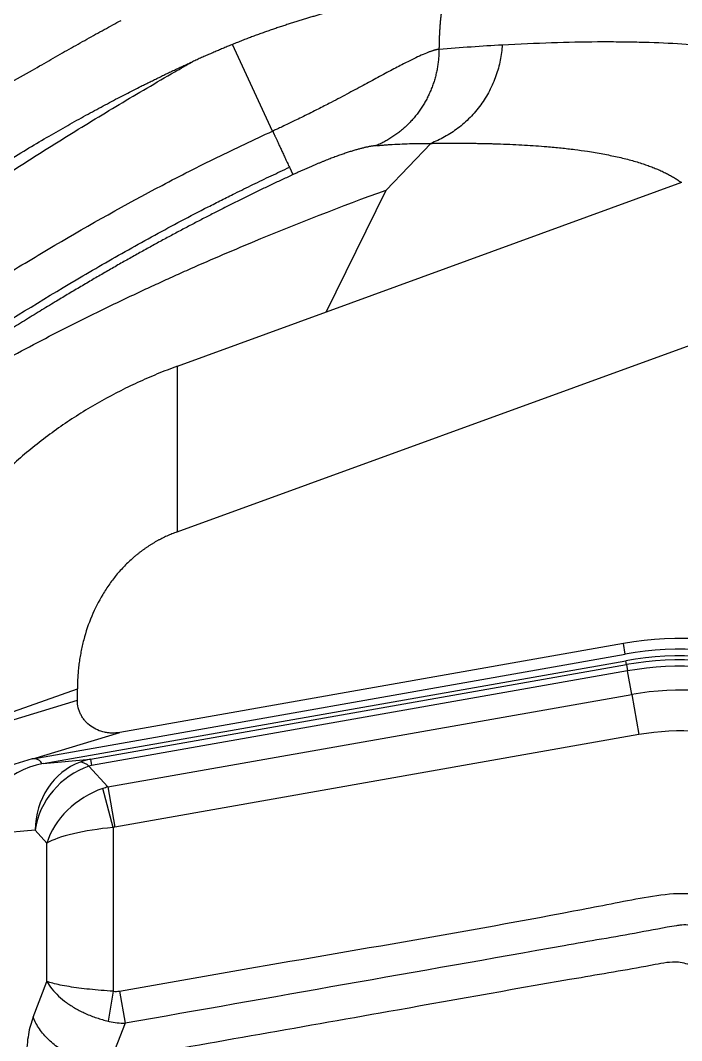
# Model space of a CAD drawing. Extents: x 412 to 492, y 622 to 766.
# Drawn here: x 478.9 to 483.74, y 689.96 to 697.42 of the extents above; entities that cross this region are included whole.
import ezdxf

# ---------------------------------------------------------------- set-up
doc = ezdxf.new("R2010")
doc.units = 0
doc.header["$MEASUREMENT"] = 0
doc.layers.add('1', color=4, linetype='Continuous')
doc.layers.add('GEOMETRY', color=4, linetype='Continuous', lineweight=25)

# ---------------------------------------------------------------- blocks, each defined once
blk = doc.blocks.new('2024 Beam 220V LL')
at = {"layer": 'GEOMETRY'}
for p, q in [((68.7921, 53.8532), (68.4986, 54.487)), ((69.6226, 53.4227), (69.9488, 53.7636)), ((68.9146, 53.589), (68.9409, 53.5351)), ((71.7843, 53.4771), (69.1841, 52.5307)), ((69.1841, 52.5307), (69.6226, 53.4227)), ((69.1841, 52.5307), (68.093, 52.1335)), ((68.093, 50.9233), (72.3285, 52.465)), ((68.093, 52.1335), (68.093, 50.9233)), ((71.3585, 50.1065), (67.673, 49.4567)), ((71.3722, 50.0291), (71.3585, 50.1065)), ((67.038, 49.2649), (71.3722, 50.0291)), ((67.1126, 49.2289), (71.3762, 49.9807)), ((71.3812, 49.9525), (71.3762, 49.9807)), ((67.4588, 49.2609), (71.3812, 49.9525)), ((71.3893, 49.9067), (67.4669, 49.215)), ((71.3812, 49.9525), (71.3893, 49.9067)), ((71.4197, 49.7342), (71.3893, 49.9067)), ((65.8821, 49.2524), (67.3637, 49.7749)), ((67.3637, 49.6917), (67.3637, 49.7751)), ((65.8822, 49.2443), (67.3637, 49.6917)), ((67.5859, 49.0582), (71.4197, 49.7342)), ((71.4197, 49.7342), (71.4714, 49.4407)), ((67.038, 49.2649), (67.673, 49.4567)), ((71.4714, 49.4407), (67.6376, 48.7647)), ((67.0328, 49.264), (66.1961, 49.0113)), ((67.1126, 49.2289), (67.4588, 49.2609)), ((67.4588, 49.2609), (67.4669, 49.215)), ((67.4477, 49.21), (67.5859, 49.0582)), ((67.6242, 48.7618), (67.5508, 49.0475)), ((67.5859, 49.0582), (67.6376, 48.7647)), ((67.0542, 48.7431), (66.6414, 48.7049)), ((67.1408, 48.648), (67.0542, 48.7431)), ((67.6242, 48.7618), (67.6242, 47.565)), ((67.1408, 47.6364), (67.1408, 48.648)), ((67.0391, 47.3746), (67.1408, 47.6364)), ((67.6242, 47.565), (67.5889, 47.3457)), ((67.6705, 47.5657), (67.712, 47.3306)), ((67.712, 47.3306), (67.601, 47.0449))]:
    blk.add_line(p, q, dxfattribs=at)
for centre, radius, start, end in [((71.7928, 47.6438), 2.5007, 44.9999, 100), ((71.7928, 47.6438), 2.4221, 44.9999, 100), ((71.7883, 47.6438), 2.3729, 44.9999, 100), ((71.7883, 47.6438), 2.3443, 44.9999, 100), ((71.7883, 47.6438), 2.2977, 44.9999, 100), ((71.7883, 47.6438), 2.1226, 44.9999, 100), ((71.7883, 47.6438), 1.8246, 44.9999, 100), ((67.3761, 49.1417), 0.099, 43.6486, 85.22169)]:
    blk.add_arc(centre, radius, start, end, dxfattribs=at)
for centre, major_axis, ratio, start_param, end_param in [((67.2115, 48.7129), (-0.568, -0.0526), 0.920287, 4.801709, 6.198207), ((67.5377, 48.7431), (0.0229, 0.5252), 0.919446, 0.370167, 1.61079), ((67.6583, 48.7542), (0.4418, -0.3689), 0.813707, 2.55044, 2.706314), ((67.5377, 48.7431), (0.3582, 0.3844), 0.864326, 1.008189, 2.248811), ((67.597, 49.1021), (0.183, -0.0797), 0.456183, 2.538885, 2.69476), ((67.6242, 48.648), (0.4577, 0.2674), 0.746474, 1.307149, 2.477496), ((67.7036, 48.5607), (0.3883, 0.3533), 0.966078, 1.079499, 1.149774), ((67.6242, 48.648), (0.5249, 0.0505), 0.214989, 1.550095, 2.720442), ((67.7036, 48.5607), (-0.1491, 0.1638), 0.846462, 5.791888, 5.862163)]:
    blk.add_ellipse(centre, major_axis=major_axis, ratio=ratio, start_param=start_param, end_param=end_param, dxfattribs=at)
for points, knots in [([(70.0636, 54.9467), (70.0615, 54.9372), (70.0574, 54.9181), (70.0517, 54.8893), (70.0462, 54.8605), (70.0412, 54.8315), (70.0365, 54.8026), (70.0322, 54.7735), (70.0283, 54.7444), (70.0247, 54.7153), (70.0215, 54.6861), (70.0187, 54.6568), (70.0162, 54.6275), (70.0141, 54.5982), (70.0124, 54.5689), (70.011, 54.5395), (70.01, 54.5101), (70.0094, 54.4807), (70.0092, 54.4611), (70.0092, 54.4513)], [0, 0, 0, 0, 0.058823, 0.117646, 0.176468, 0.235291, 0.294113, 0.352936, 0.411759, 0.470582, 0.529405, 0.588229, 0.647054, 0.705878, 0.764703, 0.823527, 0.882352, 0.941176, 1, 1, 1, 1]), ([(69.1833, 54.7186), (69.1734, 54.7158), (69.1536, 54.7101), (69.1235, 54.7014), (69.0931, 54.6924), (69.0624, 54.6833), (69.0314, 54.6739), (69.0001, 54.6644), (68.9685, 54.6546), (68.9367, 54.6445), (68.9045, 54.6342), (68.8721, 54.6237), (68.8395, 54.6129), (68.8065, 54.6018), (68.7733, 54.5904), (68.7398, 54.5787), (68.7061, 54.5667), (68.6721, 54.5543), (68.6379, 54.5416), (68.6034, 54.5286), (68.5687, 54.5151), (68.5338, 54.5013), (68.5103, 54.4918), (68.4986, 54.487)], [0, 0, 0, 0, 0.047799, 0.095574, 0.143327, 0.191059, 0.238766, 0.28645, 0.334107, 0.381743, 0.429362, 0.476969, 0.524567, 0.572155, 0.619731, 0.667293, 0.714839, 0.762375, 0.809903, 0.857429, 0.904953, 0.952477, 1, 1, 1, 1]), ([(64.9955, 53.1176), (65.0061, 53.1237), (65.0275, 53.1359), (65.0595, 53.1542), (65.0915, 53.1725), (65.1234, 53.1907), (65.1554, 53.209), (65.1873, 53.2273), (65.2192, 53.2456), (65.251, 53.2639), (65.2828, 53.2822), (65.3146, 53.3005), (65.3464, 53.3189), (65.3781, 53.3372), (65.4098, 53.3556), (65.4414, 53.374), (65.4729, 53.3923), (65.5633, 53.4449), (65.7112, 53.5311), (65.9137, 53.6494), (66.1122, 53.7651), (66.3067, 53.8784), (66.4968, 53.9889), (66.6818, 54.0963), (66.8612, 54.2002), (67.0006, 54.2805), (67.1029, 54.3391), (67.1705, 54.3776), (67.2373, 54.4155), (67.3033, 54.4528), (67.3687, 54.4895), (67.4333, 54.5255), (67.497, 54.5609), (67.5599, 54.5956), (67.622, 54.6296), (67.6626, 54.6516), (67.6829, 54.6626)], [0, 0, 0, 0, 0.010423, 0.020845, 0.031267, 0.04169, 0.052116, 0.062548, 0.072987, 0.083435, 0.093894, 0.104366, 0.114848, 0.125339, 0.135832, 0.146326, 0.156816, 0.167298, 0.236813, 0.306061, 0.375282, 0.444731, 0.514449, 0.583914, 0.65316, 0.72236, 0.750062, 0.777784, 0.805529, 0.8333, 0.861099, 0.888922, 0.916749, 0.944555, 0.972313, 1, 1, 1, 1]), ([(68.4986, 54.487), (68.488, 54.4827), (68.467, 54.474), (68.4351, 54.4607), (68.4031, 54.4472), (68.3707, 54.4334), (68.3381, 54.4193), (68.3052, 54.405), (68.2721, 54.3904), (68.2388, 54.3756), (68.2163, 54.3654), (68.2051, 54.3604)], [0, 0, 0, 0, 0.111057, 0.222125, 0.333202, 0.444289, 0.555386, 0.666499, 0.777633, 0.888797, 1, 1, 1, 1]), ([(70.0092, 54.4513), (70.0075, 54.4512), (70.0041, 54.4508), (69.9987, 54.45), (69.9931, 54.4489), (69.9871, 54.4476), (69.9809, 54.446), (69.9745, 54.4443), (69.9678, 54.4423), (69.9608, 54.4401), (69.9536, 54.4377), (69.9462, 54.4351), (69.9273, 54.4283), (69.8937, 54.4145), (69.8347, 54.3874), (69.7599, 54.3502), (69.6671, 54.3018), (69.5642, 54.2463), (69.4525, 54.1862), (69.333, 54.1223), (69.2185, 54.062), (69.1075, 54.0049), (69.0241, 53.9633), (68.9513, 53.9278), (68.9008, 53.9036), (68.8548, 53.882), (68.8204, 53.8661), (68.8005, 53.8571), (68.7921, 53.8532)], [0, 0, 0, 0, 0.011497, 0.022936, 0.034316, 0.045636, 0.056895, 0.068096, 0.07924, 0.09033, 0.101365, 0.112344, 0.123267, 0.182129, 0.242213, 0.319079, 0.398955, 0.483095, 0.56332, 0.647153, 0.735767, 0.795783, 0.866719, 0.89736, 0.935302, 0.962688, 0.984284, 1, 1, 1, 1]), ([(70.0092, 54.4513), (70.0091, 54.4455), (70.009, 54.4337), (70.0084, 54.416), (70.0073, 54.3984), (70.0059, 54.3808), (70.0041, 54.3633), (70.0019, 54.3457), (69.9993, 54.3283), (69.9963, 54.3109), (69.993, 54.2936), (69.9892, 54.2764), (69.9851, 54.2593), (69.9805, 54.2422), (69.9756, 54.2254), (69.9704, 54.2086), (69.9647, 54.1919), (69.9587, 54.1754), (69.9523, 54.1591), (69.9456, 54.1429), (69.9385, 54.1269), (69.931, 54.1111), (69.9232, 54.0954), (69.9151, 54.0799), (69.9066, 54.0647), (69.8977, 54.0496), (69.8885, 54.0348), (69.879, 54.0202), (69.8692, 54.0058), (69.8591, 53.9916), (69.8486, 53.9777), (69.8378, 53.9641), (69.8268, 53.9507), (69.8154, 53.9376), (69.8037, 53.9247), (69.7918, 53.9122), (69.7796, 53.8999), (69.7671, 53.8879), (69.7543, 53.8762), (69.7413, 53.8648), (69.728, 53.8537), (69.7144, 53.843), (69.7007, 53.8326), (69.6867, 53.8225), (69.6724, 53.8127), (69.658, 53.8033), (69.6433, 53.7942), (69.6285, 53.7855), (69.6134, 53.7771), (69.5982, 53.7691), (69.5828, 53.7615), (69.5672, 53.7542), (69.5567, 53.7496), (69.5515, 53.7473)], [0, 0, 0, 0, 0.019607, 0.039219, 0.058836, 0.078455, 0.098076, 0.117698, 0.137321, 0.156943, 0.176564, 0.196184, 0.215802, 0.235417, 0.25503, 0.274641, 0.294248, 0.313854, 0.333456, 0.353056, 0.372654, 0.39225, 0.411843, 0.431435, 0.451026, 0.470616, 0.490206, 0.509795, 0.529385, 0.548975, 0.568566, 0.588158, 0.607751, 0.627347, 0.646945, 0.666545, 0.686147, 0.705752, 0.72536, 0.744971, 0.764584, 0.784199, 0.803817, 0.823436, 0.843057, 0.86268, 0.882302, 0.901924, 0.921545, 0.941165, 0.960781, 0.980393, 1, 1, 1, 1]), ([(70.4723, 54.4845), (70.4698, 54.447), (70.4648, 54.409), (70.4494, 54.333), (70.439, 54.2949), (70.4125, 54.2199), (70.3965, 54.183), (70.3592, 54.1117), (70.3378, 54.0772), (70.2904, 54.0119), (70.2643, 53.9811), (70.2084, 53.924), (70.1786, 53.8977), (70.1162, 53.8503), (70.0836, 53.8292), (70.017, 53.7924), (69.983, 53.7766), (69.9488, 53.7636)], [0, 0, 0, 0, 0.125, 0.125, 0.25, 0.25, 0.375, 0.375, 0.5, 0.5, 0.625, 0.625, 0.75, 0.75, 0.875, 0.875, 1, 1, 1, 1]), ([(70.0092, 54.4513), (70.0891, 54.4587), (70.1679, 54.4651), (70.3224, 54.4761), (70.3981, 54.4806), (70.4723, 54.4845)], [0, 0, 0, 0, 0.5, 0.5, 1, 1, 1, 1]), ([(70.4723, 54.4845), (70.7217, 54.4973), (70.9539, 54.5058), (71.2214, 54.5076), (71.2739, 54.5075), (71.3314, 54.5069), (71.341, 54.5068), (71.3505, 54.5066), (71.3552, 54.5066), (71.3568, 54.5065), (71.3592, 54.5065), (71.3599, 54.5065), (71.361, 54.5065), (71.3613, 54.5065), (71.3617, 54.5064), (71.3623, 54.5064), (71.3628, 54.5064), (71.364, 54.5064), (71.3648, 54.5064), (71.3664, 54.5064), (71.3687, 54.5064), (71.3742, 54.5063), (71.3852, 54.5062), (71.3946, 54.5061), (71.4257, 54.5057), (71.4504, 54.5052), (71.5723, 54.5026), (71.6651, 54.4989), (71.841, 54.4887), (71.9243, 54.482), (72.042, 54.4692), (72.0801, 54.4645), (72.1535, 54.4546), (72.1889, 54.4494), (72.2914, 54.4329), (72.3545, 54.4208), (72.4415, 54.401), (72.4693, 54.3941), (72.5223, 54.3796), (72.5476, 54.372), (72.5716, 54.364)], [0, 0, 0, 0, 0.25, 0.25, 0.3125, 0.3125, 0.320313, 0.324219, 0.324219, 0.326172, 0.326172, 0.327148, 0.327148, 0.327393, 0.327393, 0.327637, 0.328125, 0.328125, 0.329102, 0.329102, 0.330078, 0.332031, 0.335938, 0.34375, 0.34375, 0.375, 0.375, 0.5, 0.5, 0.625, 0.625, 0.6875, 0.6875, 0.75, 0.75, 0.875, 0.875, 0.9375, 0.9375, 1, 1, 1, 1]), ([(62.8392, 49.8047), (63.0412, 50.0377), (63.3411, 50.3875), (63.7465, 50.8507), (64.0301, 51.1662), (64.2921, 51.4484), (64.506, 51.6708), (64.6966, 51.8628), (64.8911, 52.0496), (65.1192, 52.2558), (65.4122, 52.5045), (65.7444, 52.7676), (66.1146, 53.041), (66.4936, 53.3043), (66.8787, 53.5586), (67.27, 53.8064), (67.6686, 54.049), (67.9826, 54.233), (68.1618, 54.3357), (68.2051, 54.3604)], [0, 0, 0, 0, 0.125, 0.1875, 0.25, 0.296875, 0.34375, 0.375, 0.40625, 0.453125, 0.5, 0.5625, 0.625, 0.6875, 0.75, 0.8125, 0.875, 0.9375, 0.9573822, 0.9573822, 0.9573822, 0.9573822]), ([(67.8304, 54.1815), (67.8412, 54.1869), (67.863, 54.1977), (67.8957, 54.2139), (67.9288, 54.2302), (67.9622, 54.2465), (67.996, 54.2628), (68.0301, 54.2791), (68.0645, 54.2954), (68.0993, 54.3117), (68.1343, 54.328), (68.1697, 54.3443), (68.1932, 54.355), (68.2051, 54.3603)], [0, 0, 0, 0, 0.083459, 0.168396, 0.254813, 0.342715, 0.432107, 0.522993, 0.615377, 0.709265, 0.804661, 0.901571, 1, 1, 1, 1]), ([(65.3009, 52.5021), (65.308, 52.5083), (65.3223, 52.5206), (65.3439, 52.5391), (65.3656, 52.5577), (65.3876, 52.5764), (65.4098, 52.5951), (65.4321, 52.6139), (65.4546, 52.6327), (65.4774, 52.6517), (65.5003, 52.6706), (65.5234, 52.6896), (65.5467, 52.7087), (65.5702, 52.7279), (65.5939, 52.747), (65.6178, 52.7663), (65.6566, 52.7974), (65.7144, 52.8433), (65.7951, 52.9062), (65.8878, 52.9771), (66.0097, 53.0684), (66.1748, 53.1882), (66.361, 53.3178), (66.528, 53.4292), (66.6797, 53.5275), (66.8287, 53.6212), (66.9884, 53.7184), (67.1365, 53.8057), (67.2533, 53.8728), (67.343, 53.9232), (67.409, 53.9598), (67.4736, 53.9951), (67.5366, 54.0291), (67.5982, 54.0619), (67.6583, 54.0935), (67.717, 54.1239), (67.7744, 54.1533), (67.8118, 54.1721), (67.8304, 54.1815)], [0, 0, 0, 0, 0.00801, 0.016065, 0.024167, 0.032315, 0.04051, 0.048753, 0.057045, 0.065387, 0.073779, 0.082225, 0.090723, 0.099276, 0.107885, 0.11655, 0.125272, 0.150125, 0.179315, 0.212804, 0.250577, 0.311806, 0.393198, 0.457159, 0.500725, 0.567843, 0.631888, 0.69281, 0.750529, 0.779518, 0.808211, 0.836595, 0.864657, 0.892384, 0.919776, 0.946839, 0.973579, 1, 1, 1, 1]), ([(62.9666, 49.6899), (63.1699, 49.9155), (63.4872, 50.2396), (63.9287, 50.6493), (64.1551, 50.8473), (64.3836, 51.042), (64.4989, 51.1377), (64.732, 51.3264), (64.8498, 51.4195), (65.2058, 51.6944), (65.4462, 51.8717), (65.8132, 52.1307), (66.06, 52.3011), (66.4338, 52.548), (66.8133, 52.7879), (67.0693, 52.9424), (67.456, 53.1702), (67.7171, 53.3169), (68.1159, 53.5267), (68.3842, 53.6631), (68.6555, 53.7912), (68.7921, 53.8532)], [0, 0, 0, 0, 0.125, 0.1875, 0.25, 0.25, 0.3125, 0.3125, 0.375, 0.375, 0.5, 0.5, 0.5625, 0.625, 0.6875, 0.75, 0.75, 0.875, 0.875, 0.9375, 1, 1, 1, 1]), ([(68.7921, 53.8532), (68.7926, 53.8524), (68.7934, 53.8506), (68.7949, 53.8474), (68.7967, 53.8435), (68.7988, 53.839), (68.8012, 53.8337), (68.804, 53.8276), (68.8072, 53.8207), (68.8108, 53.8129), (68.8149, 53.8041), (68.8194, 53.7944), (68.8243, 53.7839), (68.8295, 53.7726), (68.835, 53.7608), (68.8409, 53.7483), (68.847, 53.7351), (68.8534, 53.7213), (68.8601, 53.7068), (68.8671, 53.6916), (68.8743, 53.6758), (68.8819, 53.6594), (68.8898, 53.6424), (68.8979, 53.6249), (68.9062, 53.6071), (68.9118, 53.595), (68.9146, 53.589)], [0, 0, 0, 0, 0.028583, 0.058816, 0.090671, 0.12412, 0.15913, 0.195656, 0.233657, 0.273099, 0.31397, 0.356276, 0.400015, 0.442971, 0.486237, 0.529855, 0.573859, 0.618288, 0.663277, 0.708973, 0.755465, 0.802824, 0.851067, 0.900074, 0.949725, 1, 1, 1, 1]), ([(69.5513, 53.7473), (69.549, 53.7471), (69.5444, 53.7467), (69.537, 53.7458), (69.5293, 53.7448), (69.5212, 53.7436), (69.5127, 53.7422), (69.5038, 53.7406), (69.4946, 53.7389), (69.485, 53.7369), (69.4749, 53.7348), (69.4645, 53.7324), (69.4537, 53.7298), (69.4425, 53.727), (69.4308, 53.724), (69.4187, 53.7207), (69.4062, 53.7172), (69.3933, 53.7135), (69.38, 53.7095), (69.3662, 53.7053), (69.3519, 53.7008), (69.3372, 53.696), (69.3221, 53.691), (69.3064, 53.6856), (69.2904, 53.68), (69.2738, 53.6741), (69.2568, 53.6679), (69.2393, 53.6614), (69.2213, 53.6546), (69.2028, 53.6475), (69.1838, 53.64), (69.1643, 53.6323), (69.1443, 53.6242), (69.1238, 53.6157), (69.1028, 53.6069), (69.0813, 53.5977), (69.0592, 53.5882), (69.0366, 53.5784), (69.0135, 53.5681), (68.9898, 53.5575), (68.9656, 53.5465), (68.9493, 53.539), (68.9411, 53.5352)], [0, 0, 0, 0, 0.0285597, 0.0570928, 0.0855746, 0.1139813, 0.1422895, 0.1704766, 0.1985205, 0.2264001, 0.2540951, 0.2815862, 0.308855, 0.3358846, 0.3626589, 0.3891637, 0.4153862, 0.4413152, 0.4669416, 0.4922584, 0.5172608, 0.5419469, 0.5663174, 0.5903761, 0.6141303, 0.6375911, 0.6607734, 0.6836966, 0.7063848, 0.7288667, 0.7511763, 0.7733528, 0.7954407, 0.8174899, 0.8395553, 0.861697, 0.8839792, 0.9064705, 0.9292428, 0.9523705, 0.9759303, 1, 1, 1, 1]), ([(69.5514, 53.7473), (69.5615, 53.7482), (69.5816, 53.7499), (69.6111, 53.7522), (69.6397, 53.7543), (69.6829, 53.757), (69.7402, 53.76), (69.8113, 53.7624), (69.8809, 53.7637), (69.9262, 53.7636), (69.9488, 53.7636)], [0, 0, 0, 0, 0.074378, 0.1468, 0.217265, 0.285774, 0.466662, 0.645996, 0.823775, 1, 1, 1, 1]), ([(69.9488, 53.7636), (69.9628, 53.7638), (69.9907, 53.7642), (70.0321, 53.7646), (70.0731, 53.7649), (70.1136, 53.765), (70.1538, 53.765), (70.1935, 53.7648), (70.2327, 53.7645), (70.2716, 53.7641), (70.31, 53.7635), (70.348, 53.7627), (70.3855, 53.7619), (70.4226, 53.7608), (70.5079, 53.7581), (70.636, 53.7523), (70.7824, 53.7419), (70.903, 53.7305), (71.0024, 53.7189), (71.1049, 53.7046), (71.2095, 53.687), (71.315, 53.6654), (71.4131, 53.6412), (71.4865, 53.6193), (71.5392, 53.6012), (71.5748, 53.5879), (71.609, 53.5739), (71.6418, 53.5593), (71.6732, 53.5441), (71.7032, 53.5283), (71.7317, 53.5118), (71.7589, 53.4948), (71.7758, 53.483), (71.7843, 53.4771)], [0, 0, 0, 0, 0.015516, 0.031016, 0.046499, 0.061967, 0.077418, 0.092854, 0.108274, 0.123678, 0.139066, 0.154439, 0.169796, 0.185137, 0.200463, 0.276607, 0.350675, 0.40098, 0.451001, 0.50074, 0.563115, 0.625857, 0.688726, 0.750624, 0.777948, 0.805367, 0.832881, 0.860491, 0.888198, 0.916001, 0.943903, 0.971902, 1, 1, 1, 1]), ([(63.1892, 49.4894), (63.2031, 49.5048), (63.2311, 49.5356), (63.2734, 49.5818), (63.3164, 49.6281), (63.3598, 49.6745), (63.4039, 49.7209), (63.4485, 49.7674), (63.5295, 49.851), (63.649, 49.9715), (63.8592, 50.1762), (64.1308, 50.4284), (64.4647, 50.7208), (64.8085, 51.0062), (65.1572, 51.2819), (65.5118, 51.5496), (65.9907, 51.8952), (66.601, 52.3073), (67.2266, 52.6942), (67.7358, 52.9876), (68.0582, 53.1636), (68.2863, 53.2823), (68.4174, 53.3489), (68.527, 53.4036), (68.6481, 53.463), (68.7809, 53.5266), (68.87, 53.5682), (68.9146, 53.589)], [0, 0, 0, 0, 0.008789, 0.017639, 0.026551, 0.035524, 0.04456, 0.053658, 0.062819, 0.093872, 0.125518, 0.18712, 0.25079, 0.31352, 0.376321, 0.439079, 0.501679, 0.626445, 0.750918, 0.813126, 0.87535, 0.906481, 0.922028, 0.93763, 0.958364, 0.979154, 1, 1, 1, 1]), ([(68.9409, 53.5351), (68.9154, 53.5232), (68.8641, 53.4994), (68.7868, 53.4629), (68.7089, 53.4256), (68.6303, 53.3875), (68.5511, 53.3486), (68.4712, 53.3088), (68.3907, 53.2681), (68.3096, 53.2266), (68.2278, 53.1842), (68.1455, 53.141), (68.0625, 53.0968), (67.9789, 53.0517), (67.8947, 53.0057), (67.81, 52.9587), (67.7247, 52.9108), (67.6388, 52.8621), (67.5523, 52.8123), (67.4652, 52.7617), (67.3775, 52.7102), (67.2893, 52.6577), (67.1933, 52.6001), (67.0889, 52.5366), (66.9754, 52.4666), (66.8592, 52.394), (66.7401, 52.3186), (66.6184, 52.2403), (66.4941, 52.1592), (66.3671, 52.0751), (66.2377, 51.988), (66.1057, 51.8978), (65.9713, 51.8044), (65.8346, 51.7078), (65.6955, 51.608), (65.6025, 51.5397), (65.5555, 51.5052)], [0, 0, 0, 0, 0.021362, 0.042965, 0.06481, 0.086896, 0.109222, 0.131791, 0.1546, 0.177651, 0.200943, 0.224477, 0.248253, 0.272271, 0.296531, 0.321033, 0.345778, 0.370766, 0.395998, 0.421474, 0.447195, 0.473162, 0.499373, 0.532134, 0.565852, 0.600528, 0.636163, 0.672756, 0.710308, 0.74882, 0.788291, 0.82872, 0.870107, 0.91245, 0.955747, 1, 1, 1, 1]), ([(65.6105, 51.4268), (65.6914, 51.4836), (65.9178, 51.6377), (66.2975, 51.8768), (66.752, 52.1389), (67.138, 52.3442), (67.4504, 52.5014), (67.6471, 52.5968), (67.7854, 52.6622), (67.8647, 52.6991), (67.944, 52.7358), (68.0434, 52.7812), (68.2828, 52.8886), (68.8049, 53.113), (69.294, 53.3031), (69.6226, 53.4227)], [0, 0, 0, 0, 0.0353487, 0.0978487, 0.1603487, 0.2228487, 0.2540987, 0.2853487, 0.3009737, 0.3087862, 0.3165987, 0.3322237, 0.3478487, 0.4103487, 0.5353487, 0.5353487, 0.5353487, 0.5353487]), ([(68.093, 52.1336), (68.0875, 52.1315), (68.0574, 52.1205), (67.9785, 52.0905), (67.8575, 52.0401), (67.6676, 51.9516), (67.4374, 51.826), (67.1752, 51.6522), (66.929, 51.4562), (66.7017, 51.2387), (66.4959, 51.0005), (66.3147, 50.7432), (66.1611, 50.4685), (66.0586, 50.227), (65.9933, 50.0278), (65.9529, 49.8758), (65.9213, 49.7218), (65.8987, 49.5662), (65.8851, 49.4096), (65.8821, 49.3048), (65.8821, 49.2524)], [0.2308841, 0.2308841, 0.2308841, 0.2308841, 0.234375, 0.25, 0.28125, 0.3125, 0.375, 0.4375, 0.5, 0.5625, 0.625, 0.6875, 0.75, 0.8125, 0.84375, 0.875, 0.90625, 0.9375, 0.96875, 1, 1, 1, 1]), ([(68.093, 50.9233), (68.0867, 50.921), (68.074, 50.9163), (68.0553, 50.9088), (68.0367, 50.901), (68.0184, 50.8929), (68.0002, 50.8844), (67.9822, 50.8755), (67.9644, 50.8663), (67.9468, 50.8568), (67.9294, 50.8469), (67.9122, 50.8366), (67.8952, 50.826), (67.8784, 50.8151), (67.8618, 50.8038), (67.8453, 50.7921), (67.8291, 50.7801), (67.813, 50.7678), (67.7972, 50.7551), (67.7639, 50.7273), (67.7151, 50.6822), (67.6543, 50.6158), (67.5985, 50.5438), (67.5324, 50.4426), (67.4638, 50.3069), (67.4205, 50.1779), (67.3987, 50.0895), (67.3894, 50.0455), (67.3814, 50.0012), (67.375, 49.9565), (67.3699, 49.9116), (67.3664, 49.8664), (67.3641, 49.8209), (67.3638, 49.7904), (67.3637, 49.7751)], [0, 0, 0, 0, 0.013971, 0.027903, 0.041804, 0.055677, 0.069528, 0.083364, 0.097188, 0.111008, 0.124827, 0.138652, 0.152489, 0.166342, 0.180218, 0.194121, 0.208057, 0.222032, 0.23605, 0.250117, 0.311746, 0.373684, 0.436356, 0.50017, 0.623787, 0.750082, 0.781165, 0.812228, 0.843302, 0.874422, 0.905619, 0.936926, 0.968376, 1, 1, 1, 1]), ([(67.673, 49.4567), (67.6546, 49.4534), (67.6363, 49.452), (67.6087, 49.4523), (67.5995, 49.4529), (67.5811, 49.4549), (67.5719, 49.4564), (67.5447, 49.4621), (67.5272, 49.4676), (67.4935, 49.4823), (67.4771, 49.4915), (67.4472, 49.5131), (67.4336, 49.5254), (67.4152, 49.5463), (67.4095, 49.5537), (67.399, 49.5689), (67.3942, 49.5768), (67.3857, 49.5931), (67.3819, 49.6015), (67.3753, 49.6188), (67.3725, 49.6278), (67.3659, 49.6547), (67.3637, 49.6731), (67.3637, 49.6917)], [0, 0, 0, 0, 0.125, 0.125, 0.1875, 0.1875, 0.25, 0.25, 0.375, 0.375, 0.5, 0.5, 0.625, 0.625, 0.6875, 0.6875, 0.75, 0.75, 0.8125, 0.8125, 0.875, 0.875, 1, 1, 1, 1]), ([(67.1044, 49.2262), (67.102, 49.2313), (67.0967, 49.2424), (67.082, 49.2551), (67.0629, 49.2636), (67.0456, 49.2656), (67.0355, 49.2643), (67.0328, 49.264)], [0, 0, 0, 0, 0.193774, 0.416085, 0.650637, 0.904482, 1, 1, 1, 1]), ([(67.6705, 47.5657), (67.8921, 47.6049), (68.9998, 47.8012), (70.1915, 47.9968), (71.2374, 48.1984), (71.4801, 48.2461), (71.6799, 48.2789), (71.8372, 48.2825), (71.9477, 48.2633), (72.0533, 48.2261), (72.163, 48.1645), (72.27, 48.0744), (72.3758, 47.9634), (72.9448, 47.3679), (73.7449, 46.598), (74.5172, 45.8131), (74.8183, 45.5179), (74.8965, 45.4234), (74.951, 45.3186), (74.9935, 45.1921), (75.0049, 45.0386), (74.9919, 44.5474), (75.009, 43.3068), (74.994, 40.9705), (75.011, 38.433), (74.9896, 36.604), (75.0066, 35.8327), (75.0147, 35.5425), (75.0092, 35.3092), (74.9766, 35.1371), (74.9326, 35.0286), (74.8704, 34.9296), (74.7076, 34.7539), (74.3154, 34.375), (73.9587, 34.0147), (73.7158, 33.7693)], [0, 0, 0, 0, 0.03273, 0.163648, 0.175653, 0.187658, 0.199644, 0.205049, 0.210454, 0.215858, 0.221261, 0.228663, 0.236112, 0.243565, 0.348466, 0.397583, 0.403718, 0.409824, 0.415316, 0.420808, 0.42913, 0.437515, 0.492348, 0.609476, 0.777448, 0.861434, 0.875538, 0.889641, 0.903702, 0.909359, 0.915018, 0.920634, 0.926263, 0.949783, 1, 1, 1, 1]), ([(73.547, 33.9381), (73.547, 33.9381), (73.7062, 34.0972), (74.0092, 34.4085), (74.3799, 34.7515), (74.572, 34.9786), (74.6508, 35.0341), (74.7021, 35.0559), (74.7557, 35.1034), (74.8111, 35.1792), (74.8558, 35.3023), (74.8739, 35.4806), (74.8724, 35.6945), (74.856, 35.9087), (74.8436, 36.2829), (74.8547, 37.0475), (74.8407, 39.5878), (74.8684, 42.2705), (74.842, 44.5274), (74.8519, 44.97), (74.8508, 45.0733), (74.8272, 45.1779), (74.7803, 45.2577), (74.6892, 45.3426), (74.5673, 45.4428), (74.4134, 45.5883), (74.2612, 45.7357), (73.8723, 46.1244), (73.2992, 46.6958), (72.688, 47.3137), (72.3156, 47.6764), (72.1471, 47.8575), (72.0393, 47.9705), (71.9447, 48.0233), (71.8606, 48.0477), (71.802, 48.0525), (71.6639, 48.0306), (71.4737, 47.9932), (71.1992, 47.9457), (69.9455, 47.7238), (68.783, 47.5192), (67.712, 47.3306)], [0, 0, 0, 0, 0, 0.03351, 0.064598, 0.075502, 0.077238, 0.079027, 0.084361, 0.08772, 0.093111, 0.103638, 0.114249, 0.124957, 0.135615, 0.170011, 0.238803, 0.51397, 0.56964, 0.574792, 0.579934, 0.584977, 0.590628, 0.593433, 0.603874, 0.614365, 0.624915, 0.635437, 0.696264, 0.745422, 0.764916, 0.773628, 0.782303, 0.788055, 0.789461, 0.795352, 0.79655, 0.810366, 0.824205, 0.838045, 1, 1, 1, 1]), ([(73.2229, 33.9691), (73.3434, 34.0886), (73.6249, 34.3678), (73.9227, 34.6806), (74.139, 34.8797), (74.2016, 34.9613), (74.2205, 35.061), (74.2224, 35.4198), (74.2203, 36.0619), (74.2214, 37.2981), (74.2216, 39.4974), (74.215, 42.0537), (74.2288, 44.1484), (74.2163, 45.029), (74.2247, 45.2777), (74.2136, 45.3848), (74.1721, 45.474), (74.1098, 45.5376), (73.8895, 45.7392), (73.2949, 46.3672), (72.5732, 47.0319), (72.0497, 47.6128), (71.8721, 47.7525), (71.7696, 47.7807), (71.6748, 47.7757), (71.4386, 47.7298), (70.7812, 47.62), (69.4815, 47.3858), (68.3336, 47.1853), (67.6335, 47.0618), (67.6056, 47.0569)], [0, 0, 0, 0, 0.026141, 0.061081, 0.066365, 0.071542, 0.076551, 0.081625, 0.126931, 0.175318, 0.272092, 0.465639, 0.569001, 0.594841, 0.601156, 0.607386, 0.6112, 0.616059, 0.620957, 0.657288, 0.749019, 0.771953, 0.777715, 0.783475, 0.787838, 0.792239, 0.82052, 0.890507, 0.995643, 1, 1, 1, 1]), ([(67.1408, 47.6364), (67.1409, 47.6362), (67.1506, 47.6177), (67.1746, 47.5815), (67.2233, 47.5295), (67.2818, 47.4816), (67.3492, 47.4385), (67.4235, 47.4008), (67.504, 47.3687), (67.5606, 47.3534), (67.5889, 47.3457)], [0, 0, 0, 0, 0.001602, 0.1506, 0.294628, 0.438651, 0.577276, 0.715894, 0.85795, 1, 1, 1, 1]), ([(67.6242, 47.565), (67.595, 47.5669), (67.5365, 47.5707), (67.4521, 47.5786), (67.3732, 47.5878), (67.3006, 47.5984), (67.2362, 47.6102), (67.1813, 47.6229), (67.1529, 47.6318), (67.1409, 47.6363), (67.1408, 47.6364)], [0, 0, 0, 0, 0.14205, 0.284106, 0.422724, 0.561349, 0.705372, 0.8494, 0.998398, 1, 1, 1, 1]), ([(67.6242, 47.565), (67.6251, 47.5649), (67.6403, 47.5625), (67.6558, 47.5642), (67.6705, 47.5657)], [0, 0, 0, 0, 0.053813, 1, 1, 1, 1]), ([(67.0391, 47.3746), (67.0323, 47.3552), (67.0188, 47.3167), (67.0043, 47.248), (66.9944, 47.1743), (66.9932, 47.1227), (66.9926, 47.0971)], [0, 0, 0, 0, 0.252343, 0.500481, 0.752579, 1, 1, 1, 1]), ([(67.3234, 47.0906), (67.2937, 47.1072), (67.2316, 47.1421), (67.1502, 47.2097), (67.0803, 47.2887), (67.0529, 47.3457), (67.0391, 47.3745)], [0, 0, 0, 0, 0.225226, 0.471675, 0.732806, 1, 1, 1, 1]), ([(67.5889, 47.3457), (67.5912, 47.3452), (67.6316, 47.3356), (67.6729, 47.333), (67.712, 47.3306)], [0, 0, 0, 0, 0.055163, 1, 1, 1, 1])]:
    blk.add_open_spline(points, degree=3, knots=knots, dxfattribs=at)
blk.add_open_spline([(67.038, 49.2649), (67.0363, 49.2646), (67.0345, 49.2643), (67.0328, 49.264)], degree=3, dxfattribs=at)

msp = doc.modelspace()

# ---------------------------------------------------------------- block references
at = {"layer": '1'}
msp.add_blockref('2024 Beam 220V LL', (411.9528, 642.7586), dxfattribs=at)

doc.saveas('drawing.dxf')
